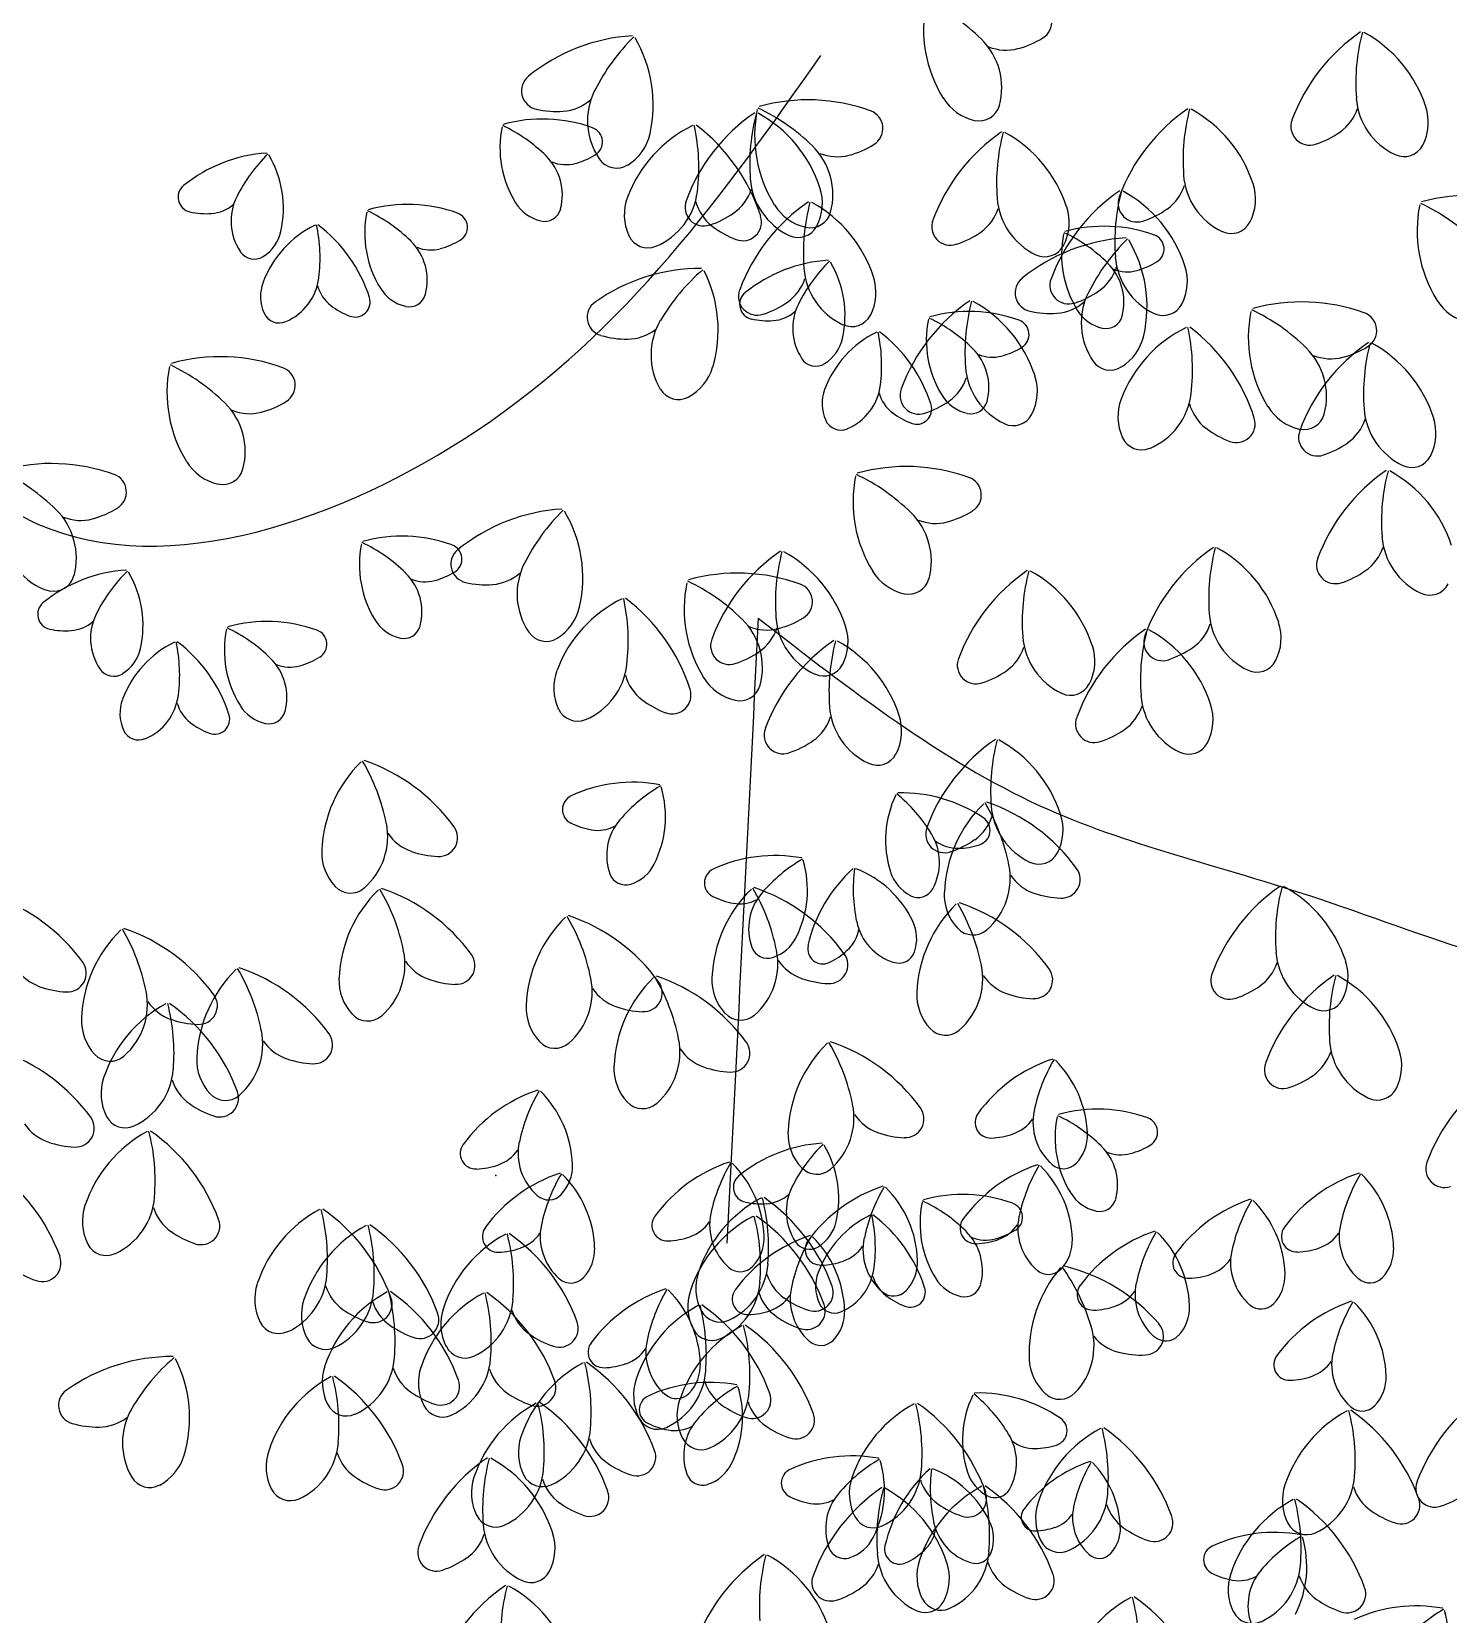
# Model space of a CAD drawing. Header units: millimetres. Extents: x 87938 to 265635, y 330093 to 434310.
# Drawn here: x 132027 to 132928, y 389054 to 390060 of the extents above; entities that cross this region are included whole.
import ezdxf

# ---------------------------------------------------------------- set-up
doc = ezdxf.new("R2010")
doc.units = ezdxf.units.MM

# ---------------------------------------------------------------- blocks, each defined once
blk = doc.blocks.new('A$C375B4AEE')
for centre, radius, start, end in [((4071, 8441.5), 126.8, 45.5061, 64.639), ((4206.7, 8538.5), 83.7, 168.5702, 211.718), ((4192.8, 8543), 11.9, 301.2209, 70.1507), ((4467.3, 8439.9), 117.2, 124.4099, 159.6857), ((4524.8, 8504.1), 126.8, 165.1974, 184.3302), ((4363, 8462.9), 83.7, 18.1183, 61.2661), ((3945.3, 8417.2), 117.2, 93.6396, 128.9153), ((4027.5, 8442.9), 126.8, 134.4271, 153.5598), ((3867.4, 8490.3), 83.7, 347.348, 30.4958), ((4129.4, 8501), 43.4, 345.1278, 45.5062), ((4175.5, 8554.6), 29.6, 247.9291, 284.7688), ((4168, 8582.9), 58.9, 284.7688, 301.656), ((3879.2, 8499.1), 11.9, 128.9154, 257.845), ((3952.7, 8480.1), 43.4, 153.5598, 213.9382), ((3889.5, 8544.9), 58.9, 257.41, 274.2972), ((3891.7, 8515.7), 29.6, 274.2972, 311.137), ((4099.3, 8470.7), 83.7, 168.5702, 211.718), ((3963.5, 8373.6), 126.8, 45.5061, 64.639), ((4049.6, 8376.2), 117.2, 70.1507, 105.4264), ((4085.3, 8475.2), 11.9, 301.2209, 70.1507), ((4162.6, 8511.3), 31.8, 211.718, 257.1334), ((4158.5, 8493.3), 13.3, 257.1334, 345.1277), ((4357.4, 8391), 117.2, 124.4099, 159.6857), ((4414.9, 8455.2), 126.8, 165.1974, 184.3302), ((4253.1, 8414), 83.7, 18.1183, 61.2661), ((4370.9, 8497.1), 29.6, 305.0674, 341.9073), ((4441.5, 8497.8), 43.4, 184.3302, 244.7086), ((4412.3, 8479.1), 31.8, 332.7028, 18.1184), ((3920.5, 8463), 66.9, 168.5702, 211.718), ((3811.9, 8385.3), 101.5, 45.5061, 64.6389), ((3880.7, 8387.4), 93.8, 70.1506, 105.4264), ((3909.3, 8466.6), 9.54, 301.221, 70.1508), ((4013, 8401.9), 83.7, 116.1313, 159.2791), ((4081.9, 8388.5), 117.2, 124.4099, 159.6857), ((3853.3, 8450.4), 126.8, 353.0673, 12.2001), ((3907.8, 8383.7), 117.2, 17.7118, 52.9875), ((4139.3, 8452.7), 126.8, 165.1974, 184.3302), ((3977.6, 8411.5), 83.7, 18.1183, 61.2661), ((4368.6, 8476.5), 11.9, 159.6855, 288.6153), ((3918.1, 8478.9), 31.8, 301.9325, 347.348), ((4238.9, 8376.3), 117.2, 124.4099, 159.6857), ((4296.3, 8440.4), 126.8, 165.1974, 184.3302), ((4134.5, 8399.3), 83.7, 18.1183, 61.2661), ((4354, 8521.1), 58.9, 288.1803, 305.0675), ((3711.3, 8365.9), 93.8, 93.6396, 128.9153), ((3777.1, 8386.5), 101.5, 134.4271, 153.5599), ((3649, 8424.4), 66.9, 347.348, 30.4958), ((3858.6, 8433), 34.7, 345.1276, 45.5061), ((3889.5, 8498.5), 47.1, 284.7688, 301.656), ((3927.8, 8463.3), 13.3, 213.9383, 301.9325), ((4022, 8433.1), 43.4, 345.1278, 45.5062), ((4068.1, 8486.8), 29.6, 247.9291, 284.7688), ((4060.6, 8515.1), 58.9, 284.7688, 301.656), ((4428.7, 8470.6), 13.3, 244.7086, 332.7027), ((3895.5, 8475.9), 23.7, 247.9291, 284.7688), ((4331.6, 8448.9), 43.4, 184.3302, 244.7086), ((3658.4, 8431.5), 9.54, 128.9152, 257.845), ((3936.1, 8440.3), 43.4, 292.6888, 353.0673), ((3985.4, 8445.7), 29.6, 305.0675, 341.9073), ((4056.1, 8446.4), 43.4, 184.3302, 244.7087), ((4026.9, 8427.7), 31.8, 332.7028, 18.1184), ((4314.1, 8338.9), 117.2, 124.4099, 159.6857), ((4371.5, 8403), 126.8, 165.1974, 184.3302), ((4209.7, 8361.9), 83.7, 18.1183, 61.2661), ((4260.9, 8448.2), 29.6, 305.0674, 341.9073), ((4302.4, 8430.2), 31.8, 332.7028, 18.1184), ((3668.4, 8444.7), 23.7, 274.2972, 311.137), ((3717.3, 8416.2), 34.7, 153.5599, 213.9383), ((3794.8, 8333.1), 93.8, 70.1506, 105.4264), ((3885.2, 8441.2), 25.4, 211.7181, 257.1334), ((3964.5, 8420.3), 31.8, 159.2791, 204.6947), ((3983.2, 8425.1), 11.9, 159.6855, 288.6152), ((4006.7, 8436.5), 29.6, 195.4901, 232.33), ((4116, 8331.8), 117.2, 124.4099, 159.6857), ((4055.2, 8443.4), 31.8, 211.718, 257.1334), ((4173.4, 8395.9), 126.8, 165.1974, 184.3302), ((4011.7, 8354.8), 83.7, 18.1183, 61.2661), ((4213.1, 8434.1), 43.4, 184.3302, 244.7087), ((4183.9, 8415.4), 31.8, 332.7028, 18.1184), ((4258.7, 8427.6), 11.9, 159.6855, 288.6152), ((4520.7, 8410.1), 83.7, 168.5702, 211.718), ((4385, 8313), 126.8, 45.5061, 64.639), ((4471, 8315.5), 117.2, 70.1507, 105.4264), ((3666.7, 8468.1), 47.1, 257.41, 274.2972), ((3834.5, 8408.7), 66.9, 168.5702, 211.718), ((3725.9, 8331.1), 101.5, 45.5061, 64.6389), ((3823.4, 8412.3), 9.54, 301.221, 70.1508), ((3881.9, 8426.8), 10.7, 257.1333, 345.1275), ((3968.6, 8469.7), 58.9, 288.1803, 305.0675), ((4008.1, 8415.7), 11.9, 248.7822, 17.712), ((4051.1, 8425.4), 13.3, 257.1334, 345.1277), ((4140.1, 8412.8), 11.9, 159.6855, 288.6152), ((4142.4, 8433.5), 29.6, 305.0675, 341.9073), ((4244.1, 8472.2), 58.9, 288.1803, 305.0675), ((4318.8, 8421.7), 13.3, 244.7086, 332.7027), ((3765.5, 8353.7), 66.9, 116.1313, 159.2791), ((3689.5, 8415.3), 25.4, 301.9326, 347.3479), ((3637.7, 8392.5), 101.5, 353.0673, 12.2001), ((3681.3, 8339.1), 93.8, 17.7118, 52.9875), ((3947.7, 8412.6), 13.3, 204.6945, 292.689), ((4024.6, 8459.7), 58.9, 232.33, 249.2171), ((4043.3, 8419.2), 13.3, 244.7086, 332.7027), ((4125.6, 8457.5), 58.9, 288.1803, 305.0675), ((4259.3, 8288.7), 117.2, 93.6396, 128.9154), ((4277.7, 8394.9), 66.9, 168.5702, 211.718), ((4169.1, 8317.2), 101.5, 45.5061, 64.6389), ((4237.9, 8319.2), 93.8, 70.1507, 105.4264), ((4341.5, 8314.4), 126.8, 134.4271, 153.5598), ((4266.5, 8398.5), 9.54, 301.2212, 70.151), ((3697.3, 8402.8), 10.7, 213.9386, 301.9326), ((3772.7, 8378.7), 34.7, 345.1276, 45.5061), ((3809.6, 8421.6), 23.7, 247.9291, 284.7688), ((3803.6, 8444.3), 47.1, 284.7688, 301.656), ((4200.2, 8406.9), 13.3, 244.7086, 332.7027), ((4181.5, 8361.8), 83.7, 347.348, 30.4957), ((3981.6, 8269), 117.2, 89.8729, 125.1487), ((4065.3, 8289.2), 126.8, 130.6604, 149.7932), ((3908.7, 8347.1), 83.7, 343.5813, 26.7291), ((4068.5, 8297.8), 93.8, 93.6396, 128.9154), ((4134.3, 8318.3), 101.5, 134.4271, 153.5599), ((4090.2, 8389.6), 43.4, 184.3302, 244.7087), ((4006.2, 8356.3), 66.9, 347.348, 30.4958), ((4217.6, 8396.1), 29.6, 305.0675, 341.9073), ((4215.8, 8364.8), 34.7, 345.1275, 45.5061), ((4252.7, 8407.7), 23.7, 247.9292, 284.7688), ((4288.3, 8396.7), 43.4, 184.3302, 244.7087), ((4246.7, 8430.4), 47.1, 284.7688, 301.656), ((4259.1, 8378), 31.8, 332.7028, 18.1184), ((3726.7, 8368.4), 25.4, 159.2791, 204.6945), ((3704, 8384.4), 34.7, 292.6889, 353.0673), ((3760.5, 8381.4), 23.7, 195.4901, 232.33), ((4019.5, 8389), 29.6, 305.0675, 341.9073), ((4061, 8370.9), 31.8, 332.7028, 18.1184), ((4193.2, 8370.6), 11.9, 128.9153, 257.8448), ((4215.3, 8375.5), 11.9, 159.6855, 288.6152), ((3761.5, 8364.8), 9.54, 248.7823, 17.7116), ((3799.2, 8386.9), 25.4, 211.7181, 257.1334), ((3795.9, 8372.5), 10.7, 257.1333, 345.1275), ((3921, 8355.1), 11.9, 125.1488, 254.0782), ((4017.2, 8368.4), 11.9, 159.6855, 288.6152), ((4015.6, 8363.3), 9.54, 128.915, 257.8448), ((4002.7, 8413), 58.9, 288.1803, 305.0675), ((4218.7, 8268.9), 117.2, 124.4099, 159.6857), ((4276.2, 8333), 126.8, 165.1974, 184.3302), ((4114.4, 8291.8), 83.7, 18.1183, 61.2661), ((4205.7, 8387.2), 29.6, 274.2973, 311.1369), ((4200.8, 8420.1), 58.9, 288.1803, 305.0675), ((4266.8, 8351.6), 43.4, 153.5597, 213.9382), ((4363.6, 8247.7), 117.2, 70.1507, 105.4264), ((4476.6, 8382.8), 31.8, 211.718, 257.1334), ((3713.3, 8362.2), 10.7, 204.6948, 292.6889), ((3774.8, 8399.9), 47.1, 232.3299, 249.2172), ((4025.6, 8376.6), 23.7, 274.2972, 311.1371), ((4074.5, 8348.1), 34.7, 153.5599, 213.9383), ((4077.4, 8362.5), 13.3, 244.7086, 332.7027), ((4083.1, 8262.9), 101.5, 45.5061, 64.6389), ((4152, 8265), 93.8, 70.1507, 105.4264), ((4203.5, 8416.4), 58.9, 257.41, 274.2972), ((4242.4, 8373), 25.4, 211.7181, 257.1334), ((4239.1, 8358.7), 10.7, 257.1335, 345.1276), ((4275.5, 8369.6), 13.3, 244.7086, 332.7027), ((4413.3, 8342.2), 83.7, 168.5702, 211.718), ((4277.6, 8245.2), 126.8, 45.5061, 64.639), ((4399.4, 8346.7), 11.9, 301.2209, 70.1507), ((3934.5, 8370.8), 29.6, 270.5305, 307.3701), ((3993.1, 8331.2), 43.4, 149.7932, 210.1716), ((4023.9, 8400), 47.1, 257.41, 274.2972), ((4122.7, 8285.6), 66.9, 116.1314, 159.2791), ((3994.9, 8324.3), 101.5, 353.0673, 12.2001), ((4038.5, 8271), 93.8, 17.7117, 52.9875), ((4191.7, 8340.6), 66.9, 168.5702, 211.718), ((4180.6, 8344.2), 9.54, 301.2212, 70.151), ((4327, 8273.5), 83.7, 116.1314, 159.2792), ((4167.3, 8321.9), 126.8, 353.0673, 12.2001), ((4221.8, 8255.3), 117.2, 17.7117, 52.9875), ((3934.3, 8400.1), 58.9, 253.6434, 270.5305), ((4046.7, 8347.2), 25.4, 301.9326, 347.3479), ((4129.9, 8310.5), 34.7, 345.1275, 45.5061), ((4160.8, 8376.1), 47.1, 284.7688, 301.656), ((4232.1, 8350.5), 31.8, 301.9325, 347.348), ((4472.2, 8242.3), 117.2, 124.4099, 159.6857), ((4336, 8304.7), 43.4, 345.1278, 45.5062), ((4374.6, 8386.6), 58.9, 284.7688, 301.656), ((4529.7, 8306.4), 126.8, 165.1974, 184.3302), ((4367.9, 8265.3), 83.7, 18.1183, 61.2661), ((3589.7, 8210.2), 126.8, 45.5061, 64.6389), ((3675.8, 8212.8), 117.2, 70.1506, 105.4264), ((4054.5, 8334.7), 10.7, 213.9385, 301.9324), ((4166.8, 8353.4), 23.7, 247.9292, 284.7688), ((4241.8, 8334.8), 13.3, 213.9383, 301.9327), ((4382.1, 8358.3), 29.6, 247.9291, 284.7688), ((3725.5, 8307.3), 83.7, 168.5702, 211.718), ((3711.5, 8311.8), 11.9, 301.2209, 70.1507), ((3958.4, 8332.4), 31.8, 298.166, 343.5814), ((4122.3, 8326.1), 29.6, 305.0675, 341.9073), ((4193, 8326.7), 43.4, 184.3302, 244.7087), ((4163.7, 8308), 31.8, 332.7028, 18.1184), ((3967.2, 8316.1), 13.3, 210.1714, 298.166), ((4083.9, 8300.3), 25.4, 159.2791, 204.6945), ((4061.2, 8316.3), 34.7, 292.6888, 353.0673), ((4117.7, 8313.2), 23.7, 195.4901, 232.3299), ((4120, 8305.4), 11.9, 159.6855, 288.6152), ((4156.4, 8318.8), 25.4, 211.7181, 257.1334), ((4250.2, 8311.8), 43.4, 292.6888, 353.0673), ((3648.2, 8269.8), 43.4, 345.1277, 45.5061), ((3694.3, 8323.4), 29.6, 247.9291, 284.7688), ((3686.8, 8351.7), 58.9, 284.7688, 301.656), ((4132, 8331.8), 47.1, 232.33, 249.2172), ((4118.7, 8296.6), 9.54, 248.7821, 17.7116), ((4105.4, 8350), 58.9, 288.1803, 305.0675), ((4153.1, 8304.4), 10.7, 257.1335, 345.1276), ((4278.5, 8291.8), 31.8, 159.2792, 204.6945), ((4320.7, 8308), 29.6, 195.4901, 232.3299), ((4369.2, 8315), 31.8, 211.718, 257.1334), ((4446.5, 8300.1), 43.4, 184.3302, 244.7086), ((4070.5, 8294.1), 10.7, 204.6944, 292.6889), ((4180.1, 8299.5), 13.3, 244.7086, 332.7027), ((4338.7, 8331.2), 58.9, 232.3299, 249.2171), ((4322.1, 8287.3), 11.9, 248.7822, 17.7116), ((4365.1, 8297), 13.3, 257.1334, 345.1277), ((4375.8, 8299.5), 29.6, 305.0674, 341.9073), ((4417.2, 8281.4), 31.8, 332.7028, 18.1184), ((4261.7, 8284.1), 13.3, 204.6945, 292.689), ((4373.5, 8278.8), 11.9, 159.6855, 288.6153), ((4359, 8323.5), 58.9, 288.1803, 305.0675), ((4433.6, 8272.9), 13.3, 244.7086, 332.7027), ((3482.3, 8142.4), 126.8, 45.5062, 64.6389), ((3568.4, 8144.9), 117.2, 70.1506, 105.4264), ((3604.1, 8244), 11.9, 301.2211, 70.1507), ((3681.4, 8280), 31.8, 211.718, 257.1334), ((3677.3, 8262.1), 13.3, 257.1334, 345.1277), ((4161.9, 8237.6), 83.7, 168.5702, 211.718), ((4026.1, 8140.5), 126.8, 45.5061, 64.6389), ((4112.1, 8143), 117.2, 70.1507, 105.4264), ((4483.6, 8161), 117.2, 124.4099, 159.6857), ((4541.1, 8225.1), 126.8, 165.1974, 184.3302), ((4379.3, 8184), 83.7, 18.1183, 61.2661), ((4147.9, 8242.1), 11.9, 301.2211, 70.1507), ((3579.4, 8283.9), 58.9, 284.7688, 301.656), ((3540.8, 8201.9), 43.4, 345.1277, 45.5062), ((3586.9, 8255.5), 29.6, 247.9291, 284.7688), ((3900.5, 8116.2), 117.2, 93.6396, 128.9153), ((3982.6, 8141.9), 126.8, 134.427, 153.5598), ((3822.6, 8189.3), 83.7, 347.348, 30.4957), ((4084.6, 8200), 43.4, 345.1277, 45.5062), ((4130.7, 8253.6), 29.6, 247.9291, 284.7688), ((4123.2, 8282), 58.9, 284.7688, 301.656), ((3791.3, 8122.1), 93.8, 70.1506, 105.4264), ((4457.9, 8218.8), 43.4, 184.3302, 244.7086), ((3831.1, 8197.7), 66.9, 168.5702, 211.718), ((3722.5, 8120.1), 101.5, 45.5062, 64.6389), ((3834.3, 8198.1), 11.9, 128.9154, 257.845), ((3819.9, 8201.3), 9.54, 301.221, 70.1506), ((4098.2, 8109.6), 117.2, 124.4099, 159.6857), ((4155.6, 8173.7), 126.8, 165.1974, 184.3302), ((3993.9, 8132.6), 83.7, 18.1183, 61.2661), ((4373.7, 8112.1), 117.2, 124.4099, 159.6857), ((4431.2, 8176.2), 126.8, 165.1974, 184.3302), ((4269.4, 8135.1), 83.7, 18.1183, 61.2661), ((4387.2, 8218.2), 29.6, 305.0674, 341.9073), ((3574, 8212.2), 31.8, 211.718, 257.1334), ((3622, 8100.7), 93.8, 93.6396, 128.9153), ((3687.7, 8121.2), 101.5, 134.427, 153.5598), ((3907.9, 8179.1), 43.4, 153.5598, 213.9383), ((4117.7, 8210.3), 31.8, 211.718, 257.1334), ((4255.2, 8097.3), 117.2, 124.4099, 159.6857), ((4312.6, 8161.5), 126.8, 165.1974, 184.3302), ((4150.8, 8120.3), 83.7, 18.1183, 61.2661), ((4384.9, 8197.6), 11.9, 159.6855, 288.6153), ((4370.3, 8242.2), 58.9, 288.1803, 305.0675), ((3569.8, 8194.2), 13.3, 257.1334, 345.1277), ((3559.7, 8159.1), 66.9, 347.348, 30.4958), ((3769.3, 8167.7), 34.7, 345.1277, 45.5062), ((3806.1, 8210.6), 23.7, 247.9291, 284.7688), ((3800.2, 8233.3), 47.1, 284.7688, 301.656), ((3844.6, 8243.9), 58.9, 257.41, 274.2972), ((3846.8, 8214.7), 29.6, 274.2972, 311.1369), ((4054.5, 8169.7), 83.7, 168.5702, 211.718), ((3918.7, 8072.7), 126.8, 45.5062, 64.6389), ((4004.7, 8075.2), 117.2, 70.1507, 105.4264), ((4040.5, 8174.2), 11.9, 301.2211, 70.1507), ((4113.6, 8192.3), 13.3, 257.1334, 345.1277), ((4445, 8191.7), 13.3, 244.7086, 332.7027), ((3569.1, 8166.2), 9.54, 128.9155, 257.8449), ((3968.2, 8101), 83.7, 116.1314, 159.2791), ((3808.4, 8149.4), 126.8, 353.0673, 12.2001), ((3862.9, 8082.8), 117.2, 17.7118, 52.9875), ((3627.9, 8150.9), 34.7, 153.5598, 213.9384), ((3873.2, 8178), 31.8, 301.9326, 347.348), ((4072.4, 8167.4), 43.4, 184.3302, 244.7087), ((4015.8, 8214.1), 58.9, 284.7688, 301.656), ((4348, 8169.9), 43.4, 184.3302, 244.7086), ((3577.3, 8202.8), 47.1, 257.41, 274.2972), ((3579.1, 8179.5), 23.7, 274.2972, 311.1369), ((3745.2, 8143.5), 66.9, 168.5702, 211.718), ((3636.6, 8065.8), 101.5, 45.5062, 64.6389), ((3705.4, 8067.8), 93.8, 70.1506, 105.4264), ((3734, 8147.1), 9.54, 301.221, 70.1506), ((3795.8, 8175.9), 25.4, 211.7179, 257.1334), ((3792.5, 8161.5), 10.7, 257.1334, 345.1275), ((3883, 8162.3), 13.3, 213.9383, 301.9325), ((3977.2, 8132.2), 43.4, 345.1277, 45.5062), ((4023.2, 8185.8), 29.6, 247.9291, 284.7688), ((4001.7, 8166.8), 29.6, 305.0675, 341.9073), ((4043.2, 8148.7), 31.8, 332.7028, 18.1184), ((4330.4, 8060), 117.2, 124.4099, 159.6857), ((4387.8, 8124.1), 126.8, 165.1974, 184.3302), ((4226.1, 8083), 83.7, 18.1183, 61.2661), ((4277.3, 8169.3), 29.6, 305.0674, 341.9073), ((4318.7, 8151.2), 31.8, 332.7028, 18.1184), ((3676.1, 8088.5), 66.9, 116.1314, 159.2792), ((3600.2, 8150.1), 25.4, 301.9326, 347.3479), ((3548.4, 8127.2), 101.5, 353.0673, 12.2001), ((3591.9, 8073.9), 93.8, 17.7118, 52.9875), ((3999.5, 8146.2), 11.9, 159.6855, 288.6152), ((4132.3, 8052.9), 117.2, 124.4099, 159.6857), ((4189.7, 8117), 126.8, 165.1974, 184.3302), ((4028, 8075.8), 83.7, 18.1183, 61.2661), ((4158.7, 8154.5), 29.6, 305.0675, 341.9073), ((4229.4, 8155.2), 43.4, 184.3302, 244.7087), ((4200.2, 8136.4), 31.8, 332.7028, 18.1184), ((4275, 8148.6), 11.9, 159.6854, 288.6153), ((4260.4, 8193.3), 58.9, 288.1803, 305.0675), ((3683.4, 8113.4), 34.7, 345.1277, 45.5062), ((3720.2, 8156.3), 23.7, 247.9291, 284.7688), ((3714.2, 8179), 47.1, 284.7688, 301.656), ((3891.3, 8139.3), 43.4, 292.6888, 353.0673), ((3984.9, 8190.8), 58.9, 288.1803, 305.0675), ((4059.6, 8140.3), 13.3, 244.7086, 332.7027), ((4156.4, 8133.9), 11.9, 159.6855, 288.6152), ((4335.1, 8142.7), 13.3, 244.7086, 332.7027), ((3608, 8137.5), 10.7, 213.9382, 301.9326), ((3919.6, 8119.3), 31.8, 159.2791, 204.6946), ((3961.9, 8135.5), 29.6, 195.4903, 232.3299), ((4010.3, 8142.5), 31.8, 211.718, 257.1334), ((4141.9, 8178.5), 58.9, 288.1803, 305.0675), ((3614.6, 8119.1), 34.7, 292.6889, 353.0673), ((3963.2, 8114.8), 11.9, 248.7822, 17.7116), ((4006.2, 8124.5), 13.3, 257.1334, 345.1277), ((4216.6, 8128), 13.3, 244.7086, 332.7027), ((4304.6, 8117.8), 43.4, 184.3302, 244.7086), ((3637.3, 8103.1), 25.4, 159.2791, 204.6945), ((3671.1, 8116.1), 23.7, 195.4903, 232.33), ((3709.9, 8121.6), 25.4, 211.7179, 257.1334), ((3706.6, 8107.3), 10.7, 257.1334, 345.1275), ((3902.9, 8111.6), 13.3, 204.6945, 292.6888), ((3979.8, 8158.7), 58.9, 232.3299, 249.2171), ((4106.5, 8110.7), 43.4, 184.3302, 244.7087), ((4233.9, 8117.2), 29.6, 305.0675, 341.9073), ((4275.4, 8099.1), 31.8, 332.7028, 18.1184), ((3685.4, 8134.6), 47.1, 232.3299, 249.2171), ((3672.2, 8099.5), 9.54, 248.7821, 17.7116), ((4033.6, 8089.4), 11.9, 159.6855, 288.6152), ((4035.8, 8110.1), 29.6, 305.0675, 341.9073), ((4077.3, 8092), 31.8, 332.7028, 18.1184), ((4231.6, 8096.5), 11.9, 159.6855, 288.6152), ((4217.1, 8141.2), 58.9, 288.1803, 305.0675), ((3623.9, 8097), 10.7, 204.6944, 292.6889), ((4019, 8134.1), 58.9, 288.1803, 305.0675), ((4235, 7989.9), 117.2, 124.4099, 159.6857), ((4292.5, 8054), 126.8, 165.1974, 184.3302), ((4130.7, 8012.9), 83.7, 18.1183, 61.2661), ((4291.8, 8090.6), 13.3, 244.7086, 332.7027), ((3657, 8008.4), 126.8, 11.3604, 30.4932), ((3729.6, 7962.2), 117.2, 36.0049, 71.2807), ((4093.7, 8083.5), 13.3, 244.7086, 332.7027), ((3823.9, 8012.6), 83.7, 134.4245, 177.5723), ((3938.2, 7965.6), 93.8, 79.5426, 114.8184), ((4007, 7969.5), 101.5, 120.3301, 139.4629), ((3892, 8037.5), 66.9, 333.251, 16.3988), ((4108.8, 7958.9), 93.8, 56.0537, 91.3294), ((3902.9, 8042), 9.54, 114.8183, 243.7481), ((4165.8, 8022.6), 66.9, 154.4733, 197.621), ((4041.5, 7973.7), 101.5, 31.4091, 50.5419), ((4219.9, 7986), 83.7, 134.4245, 177.5723), ((4053, 7981.9), 126.8, 11.3604, 30.4932), ((4125.6, 7935.7), 117.2, 36.0049, 71.2807), ((4209.3, 8047.7), 43.4, 184.3302, 244.7087), ((3738.8, 8024.9), 43.4, 310.982, 11.3604), ((3919.8, 8075.6), 47.1, 243.313, 260.2002), ((3956.2, 8012.9), 34.7, 139.4629, 199.8413), ((4138.6, 8047.1), 29.6, 305.0675, 341.9073), ((4155.8, 8028.8), 9.54, 287.124, 56.0538), ((4180, 8029), 31.8, 332.7028, 18.1184), ((3807, 8043.4), 29.6, 213.7834, 250.6231), ((3814.8, 8024.1), 11.9, 267.0753, 36.0051), ((3915.8, 8052.5), 23.7, 260.2002, 297.04), ((4136.3, 8026.5), 11.9, 159.6855, 288.6152), ((4098.5, 8008.5), 34.7, 331.0306, 31.4093), ((4121.7, 8071.1), 58.9, 288.1803, 305.0675), ((3772, 8014.8), 31.8, 177.5723, 222.9878), ((3816.8, 8071), 58.9, 250.6231, 267.5103), ((4028.5, 7919), 93.8, 79.5426, 114.8184), ((4144.7, 8041.1), 23.7, 233.8321, 270.6719), ((4144.4, 8064.5), 47.1, 270.6719, 287.559), ((4196.4, 8020.6), 13.3, 244.7086, 332.7027), ((3929.1, 8018.8), 25.4, 287.8356, 333.2509), ((3993.2, 7995.4), 9.54, 114.8183, 243.7481), ((4097.3, 7922.9), 101.5, 120.3301, 139.4629), ((3982.3, 7990.9), 66.9, 333.251, 16.3988), ((4141, 7934.8), 93.8, 131.9815, 167.2572), ((4179.8, 7991.7), 101.5, 172.7689, 191.9017), ((4055.9, 7942), 66.9, 25.6899, 68.8377), ((4126.2, 8010), 25.4, 197.6209, 243.0366), ((4134.8, 7998.3), 43.4, 310.9819, 11.3604), ((4210.8, 7997.6), 11.9, 267.0755, 36.0051), ((3758.5, 8002.2), 13.3, 222.9877, 310.9819), ((3933.6, 8004.8), 10.7, 199.8416, 287.8356), ((3977.8, 7881.4), 117.2, 36.0049, 71.2807), ((4203, 8016.8), 29.6, 213.7834, 250.6231), ((4416.3, 7896.7), 117.2, 124.4099, 159.6857), ((4473.7, 7960.8), 126.8, 165.1974, 184.3302), ((4312, 7919.7), 83.7, 18.1183, 61.2661), ((3493.4, 7876.1), 117.2, 36.0049, 71.2807), ((3834.9, 7931.2), 83.7, 134.4245, 177.5723), ((3668, 7927.1), 126.8, 11.3604, 30.4932), ((3740.7, 7880.9), 117.2, 36.0049, 71.2807), ((4072.1, 7931.7), 83.7, 134.4245, 177.5723), ((4010.1, 8028.9), 47.1, 243.313, 260.2002), ((4006.1, 8005.8), 23.7, 260.2002, 297.04), ((4046.5, 7966.3), 34.7, 139.4629, 199.8413), ((3905.2, 7927.6), 126.8, 11.3604, 30.4932), ((4119.5, 7996.8), 10.7, 243.0367, 331.0311), ((4168, 7988.2), 31.8, 177.5723, 222.9878), ((4035.5, 7918), 126.8, 11.3604, 30.4932), ((4108.2, 7871.8), 117.2, 36.0049, 71.2807), ((4212.8, 8044.5), 58.9, 250.6231, 267.5103), ((3953.9, 7913.9), 83.7, 134.4245, 177.5723), ((3787.1, 7909.7), 126.8, 11.3604, 30.4932), ((3859.7, 7863.6), 117.2, 36.0049, 71.2807), ((4202.4, 7922.2), 83.7, 134.4245, 177.5723), ((3671, 7905.7), 83.7, 134.4245, 177.5723), ((3504.2, 7901.6), 126.8, 11.3604, 30.4932), ((3576.8, 7855.4), 117.2, 36.0049, 71.2807), ((4058.5, 7970), 23.7, 312.6391, 349.4787), ((4114.5, 7977.9), 34.7, 191.9017, 252.2801), ((4093.3, 7960), 25.4, 340.2744, 25.6898), ((4154.5, 7975.6), 13.3, 222.9877, 310.982), ((3749.8, 7943.5), 43.4, 310.982, 11.3604), ((4023.9, 7958.1), 10.7, 199.8416, 287.8356), ((3987, 7944), 43.4, 310.9819, 11.3604), ((4019.4, 7972.2), 25.4, 287.8356, 333.2509), ((4058.9, 7953.4), 9.54, 167.2573, 296.1871), ((4042.6, 7987.2), 47.1, 295.7519, 312.6391), ((3578.6, 7938), 11.9, 267.0754, 36.005), ((3818.1, 7962.1), 29.6, 213.7834, 250.6231), ((3825.8, 7942.8), 11.9, 267.0753, 36.0051), ((4055.2, 7962.6), 29.6, 213.7834, 250.6231), ((4063, 7943.3), 11.9, 267.0755, 36.0051), ((4107.2, 7955.1), 10.7, 252.2802, 340.274), ((4117.3, 7934.5), 43.4, 310.9819, 11.3604), ((4319.8, 7953.9), 29.6, 305.0674, 341.9073), ((4390.5, 7954.5), 43.4, 184.3302, 244.7086), ((4361.3, 7935.8), 31.8, 332.7028, 18.1184), ((3570.8, 7957.3), 29.6, 213.7834, 250.6231), ((3744.4, 7880.7), 83.7, 134.4245, 177.5723), ((3577.5, 7876.6), 126.8, 11.3604, 30.4932), ((3650.2, 7830.4), 117.2, 36.0049, 71.2807), ((3783, 7933.4), 31.8, 177.5723, 222.9878), ((3827.8, 7989.7), 58.9, 250.6231, 267.5103), ((3868.9, 7926.2), 43.4, 310.982, 11.3604), ((4009.8, 7875.4), 83.7, 134.4245, 177.5723), ((3944.9, 7925.4), 11.9, 267.0755, 36.0051), ((3842.9, 7871.3), 126.8, 11.3604, 30.4932), ((3915.5, 7825.1), 117.2, 36.0049, 71.2807), ((4020.2, 7933.9), 31.8, 177.5723, 222.9878), ((4065, 7990.2), 58.9, 250.6231, 267.5103), ((4185.6, 7953), 29.6, 213.7834, 250.6231), ((4193.3, 7933.7), 11.9, 267.0755, 36.0051), ((4317.6, 7933.3), 11.9, 159.6855, 288.6153), ((4450.4, 7840), 117.2, 124.4099, 159.6857), ((4507.8, 7904.1), 126.8, 165.1974, 184.3302), ((4346.1, 7863), 83.7, 18.1183, 61.2661), ((3580.5, 7984.9), 58.9, 250.6231, 267.5103), ((3586, 7918), 43.4, 310.9819, 11.3604), ((3662, 7917.3), 11.9, 267.0753, 36.0051), ((3937.1, 7944.7), 29.6, 213.7834, 250.6231), ((4150.5, 7924.4), 31.8, 177.5723, 222.9878), ((4195.3, 7980.6), 58.9, 250.6231, 267.5103), ((4303, 7977.9), 58.9, 288.1803, 305.0675), ((3680.9, 7844.8), 83.7, 118.3446, 161.4923), ((3654.2, 7936.5), 29.6, 213.7834, 250.6231), ((3519.5, 7887.1), 126.8, 355.2805, 14.4133), ((3576.5, 7822.5), 117.2, 19.925, 55.2007), ((3769.5, 7920.9), 13.3, 222.9877, 310.9819), ((3902.1, 7916.1), 31.8, 177.5723, 222.9878), ((3946.8, 7972.3), 58.9, 250.6231, 267.5103), ((4006.7, 7921.4), 13.3, 222.9877, 310.982), ((4377.7, 7927.4), 13.3, 244.7086, 332.7027), ((3619.2, 7907.9), 31.8, 177.5723, 222.9877), ((3664, 7964.2), 58.9, 250.6231, 267.5103), ((3659.3, 7893), 43.4, 310.982, 11.3604), ((4137, 7911.8), 13.3, 222.9877, 310.982), ((3727.6, 7911.5), 29.6, 213.7834, 250.6231), ((3735.3, 7892.3), 11.9, 267.0753, 36.0051), ((3888.6, 7903.5), 13.3, 222.9877, 310.9819), ((3924.7, 7887.7), 43.4, 310.9819, 11.3604), ((4000.7, 7887), 11.9, 267.0755, 36.0051), ((4120.5, 7833.8), 83.7, 134.4245, 177.5723), ((3953.6, 7829.6), 126.8, 11.3604, 30.4932), ((4026.3, 7783.4), 117.2, 36.0049, 71.2807), ((4424.6, 7897.8), 43.4, 184.3302, 244.7086), ((3498.5, 7777.4), 117.2, 36.0049, 71.2807), ((3605.7, 7895.3), 13.3, 222.9876, 310.9819), ((3692.5, 7882.9), 31.8, 177.5723, 222.9878), ((3737.3, 7939.2), 58.9, 250.6231, 267.5103), ((3992.9, 7906.3), 29.6, 213.7834, 250.6231), ((4235.7, 7791.4), 96.9, 108.33, 143.6057), ((4296, 7829.2), 104.8, 149.1174, 168.2502), ((4158.1, 7833.5), 69.2, 2.0383, 45.1861), ((4353.9, 7897.2), 29.6, 305.0674, 341.9073), ((4395.4, 7879.1), 31.8, 332.7028, 18.1184), ((3631.7, 7861.3), 31.8, 161.4923, 206.9078), ((3602.6, 7880.2), 43.4, 294.902, 355.2805), ((3957.9, 7877.6), 31.8, 177.5723, 222.9878), ((4002.7, 7933.9), 58.9, 250.6231, 267.5103), ((4351.7, 7876.5), 11.9, 159.6855, 288.6153), ((4337.1, 7921.2), 58.9, 288.1803, 305.0675), ((4553.1, 7777), 117.2, 124.4099, 159.6857), ((3673.3, 7879.1), 29.6, 197.7034, 234.5432), ((3675.4, 7858.4), 11.9, 250.9954, 19.9249), ((3908.2, 7771.6), 96.9, 108.33, 143.6057), ((3968.6, 7809.4), 104.8, 149.1174, 168.2502), ((3830.6, 7813.8), 69.2, 2.0383, 45.1861), ((4411.8, 7870.6), 13.3, 244.7086, 332.7027), ((3690.3, 7903), 58.9, 234.5431, 251.4304), ((3679, 7870.3), 13.3, 222.9877, 310.9819), ((3944.4, 7865.1), 13.3, 222.9877, 310.982), ((4035.4, 7846.1), 43.4, 310.9819, 11.3604), ((4111.4, 7845.3), 11.9, 267.0755, 36.0051), ((4233.8, 7757.7), 93.8, 70.1507, 105.4264), ((3575.9, 7858.6), 29.6, 213.7834, 250.6231), ((3583.7, 7839.3), 11.9, 267.0754, 36.005), ((3615.3, 7852.9), 13.3, 206.9077, 294.902), ((4103.7, 7864.6), 29.6, 213.7834, 250.6231), ((4165.7, 7843), 9.86, 143.6057, 272.5354), ((4172.2, 7858.9), 24.4, 288.9875, 325.8273), ((4228.5, 7843.2), 35.9, 168.2502, 228.6287), ((4273.6, 7833.3), 66.9, 168.5702, 211.718), ((4165, 7755.6), 101.5, 45.5062, 64.6389), ((4262.4, 7836.9), 9.54, 301.2212, 70.1508), ((3669, 7763.6), 83.7, 118.3446, 161.4923), ((3507.5, 7805.9), 126.8, 355.2805, 14.4133), ((3564.5, 7741.3), 117.2, 19.925, 55.2007), ((4068.6, 7836), 31.8, 177.5723, 222.9878), ((4113.4, 7892.2), 58.9, 250.6231, 267.5103), ((4164.3, 7881.8), 48.7, 272.1003, 288.9875), ((4201, 7835), 26.3, 316.6229, 2.0383), ((3585.6, 7886.2), 58.9, 250.6231, 267.5103), ((3838.2, 7823.3), 9.86, 143.6057, 272.5354), ((3844.7, 7839.2), 24.4, 288.9875, 325.8273), ((3901, 7823.5), 35.9, 168.2502, 228.6287), ((4064.5, 7736.2), 93.8, 93.6396, 128.9154), ((4130.2, 7756.8), 101.5, 134.427, 153.5598), ((4002.2, 7794.7), 66.9, 347.348, 30.4958), ((4211.8, 7803.3), 34.7, 345.1277, 45.5062), ((4248.6, 7846.2), 23.7, 247.9292, 284.7688), ((4242.6, 7868.8), 47.1, 284.7688, 301.656), ((3463.6, 7717.8), 117.2, 19.925, 55.2007), ((3836.8, 7862.1), 48.7, 272.1003, 288.9875), ((3873.5, 7815.3), 26.3, 316.6229, 2.0383), ((4030.1, 7725.9), 96.9, 108.33, 143.6057), ((4090.4, 7763.7), 104.8, 149.1174, 168.2502), ((3952.5, 7768.1), 69.2, 2.0383, 45.1861), ((4055.2, 7823.4), 13.3, 222.9877, 310.982), ((4226.2, 7724.2), 96.9, 108.33, 143.6057), ((4286.5, 7762), 104.8, 149.1174, 168.2502), ((4148.6, 7766.3), 69.2, 2.0383, 45.1861), ((4212.1, 7824.6), 11, 228.6289, 316.6231), ((4454.4, 7813.6), 11.9, 159.6855, 288.6153), ((3922.3, 7718.8), 96.9, 108.33, 143.6057), ((3982.6, 7756.5), 104.8, 149.1174, 168.2502), ((3844.7, 7760.9), 69.2, 2.0383, 45.1861), ((4011.6, 7801.8), 9.54, 128.9153, 257.8448), ((4070.4, 7786.5), 34.7, 153.5598, 213.9383), ((4127.7, 7710.5), 96.9, 108.33, 143.6057), ((4188, 7748.3), 104.8, 149.1174, 168.2502), ((4050.1, 7752.7), 69.2, 2.0383, 45.1861), ((4430.5, 7718.8), 96.9, 108.3299, 143.6057), ((4490.9, 7756.6), 104.8, 149.1174, 168.2502), ((4352.9, 7761), 69.2, 2.0383, 45.1861), ((3590.7, 7799), 43.4, 294.902, 355.2805), ((3884.6, 7804.8), 11, 228.6289, 316.6231), ((4059.2, 7721.2), 83.7, 118.3445, 161.4924), ((4019.8, 7838.4), 47.1, 257.41, 274.2972), ((3897.7, 7763.5), 126.8, 355.2804, 14.4133), ((3954.7, 7699), 117.2, 19.925, 55.2007), ((4021.6, 7815), 23.7, 274.2972, 311.1369), ((4187.7, 7779), 66.9, 168.5702, 211.718), ((4079, 7701.4), 101.5, 45.5062, 64.6389), ((4147.9, 7703.4), 93.8, 70.1507, 105.4264), ((4176.5, 7782.6), 9.54, 301.2212, 70.1508), ((4238.3, 7811.5), 25.4, 211.718, 257.1334), ((4235, 7797.1), 10.7, 257.1336, 345.1276), ((4361.5, 7702.2), 96.9, 108.3299, 143.6057), ((4421.8, 7740), 104.8, 149.1174, 168.2502), ((4283.9, 7744.3), 69.2, 2.0383, 45.1861), ((3619.8, 7780.1), 31.8, 161.4923, 206.9078), ((3661.4, 7797.9), 29.6, 197.7034, 234.5432), ((3663.5, 7777.2), 11.9, 250.9954, 19.9249), ((3778.6, 7714), 83.7, 118.3446, 161.4923), ((3617.1, 7756.2), 126.8, 355.2805, 14.4133), ((3674.1, 7691.7), 117.2, 19.925, 55.2007), ((3960.1, 7777.6), 9.86, 143.6057, 272.5354), ((4054.1, 7709.6), 83.7, 118.3446, 161.4923), ((4022.9, 7777.8), 35.9, 168.2502, 228.6287), ((3892.6, 7751.8), 126.8, 355.2805, 14.4133), ((3949.6, 7687.3), 117.2, 19.925, 55.2007), ((4118.6, 7724), 66.9, 116.1314, 159.2792), ((3990.9, 7762.8), 101.5, 353.0673, 12.2001), ((4034.4, 7709.4), 93.8, 17.7117, 52.9875), ((4156.1, 7775.8), 9.86, 143.6057, 272.5354), ((4218.9, 7776), 35.9, 168.2502, 228.6287), ((3678.4, 7821.8), 58.9, 234.5431, 251.4304), ((3808.3, 7703.9), 83.7, 118.3445, 161.4924), ((3646.9, 7746.2), 126.8, 355.2804, 14.4133), ((3703.9, 7681.7), 117.2, 19.925, 55.2007), ((3897, 7698.4), 83.7, 118.3446, 161.4923), ((3852.3, 7770.4), 9.86, 143.6057, 272.5354), ((3735.5, 7740.6), 126.8, 355.2805, 14.4133), ((3792.6, 7676.1), 117.2, 19.925, 55.2007), ((3858.8, 7786.3), 24.4, 288.9875, 325.8273), ((3915.1, 7770.6), 35.9, 168.2502, 228.6287), ((3966.6, 7793.5), 24.4, 288.9875, 325.8273), ((4081.3, 7679.1), 96.9, 108.33, 143.6057), ((4042.7, 7785.6), 25.4, 301.9326, 347.3479), ((4125.8, 7749), 34.7, 345.1277, 45.5062), ((4156.7, 7814.6), 47.1, 284.7688, 301.656), ((4162.6, 7791.7), 24.4, 288.9875, 325.8273), ((4300.7, 7681.9), 96.9, 108.3299, 143.6057), ((4361, 7719.7), 104.8, 149.1174, 168.2502), ((4223.1, 7724), 69.2, 2.0383, 45.1861), ((4360.5, 7770.5), 9.86, 143.6057, 272.5354), ((4367, 7786.4), 24.4, 288.9875, 325.8273), ((4423.3, 7770.7), 35.9, 168.2502, 228.6287), ((3603.3, 7771.7), 13.3, 206.9077, 294.902), ((3850.9, 7809.2), 48.7, 272.1003, 288.9875), ((3887.6, 7762.4), 26.3, 316.6229, 2.0383), ((3958.7, 7816.4), 48.7, 272.1003, 288.9875), ((3995.4, 7769.6), 26.3, 316.6229, 2.0383), ((4141.6, 7716.8), 104.8, 149.1174, 168.2502), ((4050.5, 7773.1), 10.7, 213.9381, 301.9324), ((4057.6, 7762.2), 9.86, 143.6057, 272.5354), ((4003.7, 7721.2), 69.2, 2.0383, 45.1861), ((4064.1, 7778), 24.4, 288.9875, 325.8273), ((4120.4, 7762.3), 35.9, 168.2502, 228.6287), ((4162.7, 7791.9), 23.7, 247.9292, 284.7688), ((4154.8, 7814.6), 48.7, 272.1003, 288.9875), ((4191.4, 7767.9), 26.3, 316.6229, 2.0383), ((4354.2, 7754), 35.9, 168.2502, 228.6287), ((4359.1, 7809.3), 48.7, 272.1003, 288.9875), ((4395.8, 7762.5), 26.3, 316.6229, 2.0383), ((3562.5, 7753.7), 11.9, 250.9953, 19.9249), ((3980.9, 7756.6), 43.4, 294.9021, 355.2806), ((4006.5, 7759.1), 11, 228.6289, 316.6231), ((4056.3, 7800.9), 48.7, 272.1003, 288.9875), ((4057.1, 7754.7), 34.7, 292.6888, 353.0673), ((4092.9, 7754.2), 26.3, 316.6229, 2.0383), ((4273.9, 7696.4), 83.7, 139.5158, 182.6636), ((4108, 7677.5), 126.8, 16.4517, 35.5845), ((4184.5, 7637.9), 117.2, 41.0962, 76.3719), ((4291.4, 7753.8), 9.86, 143.6057, 272.5354), ((4297.9, 7769.7), 24.4, 288.9875, 325.8273), ((3577.4, 7798.3), 58.9, 234.5431, 251.4304), ((3729.4, 7730.4), 31.8, 161.4923, 206.9078), ((3700.3, 7749.3), 43.4, 294.902, 355.2805), ((3898.7, 7751.9), 11, 228.6289, 316.6231), ((4010, 7737.7), 31.8, 161.4923, 206.9078), ((3975.8, 7745), 43.4, 294.902, 355.2805), ((4051.6, 7755.5), 29.6, 197.7032, 234.5432), ((4079.8, 7738.7), 25.4, 159.2791, 204.6945), ((4113.6, 7751.7), 23.7, 195.4903, 232.3299), ((4152.4, 7757.2), 25.4, 211.718, 257.1334), ((4202.5, 7757.4), 11, 228.6289, 316.6231), ((4293.5, 7733.7), 35.9, 168.2502, 228.6287), ((4290.1, 7792.6), 48.7, 272.1003, 288.9875), ((4326.7, 7745.9), 26.3, 316.6229, 2.0383), ((4406.9, 7752), 11, 228.6289, 316.6231), ((3759.1, 7720.4), 31.8, 161.4923, 206.9078), ((3821.6, 7661.6), 83.7, 118.3446, 161.4923), ((3770.9, 7748.2), 29.6, 197.7034, 234.5432), ((3730, 7739.3), 43.4, 294.9021, 355.2806), ((3773.1, 7727.6), 11.9, 250.9954, 19.9249), ((3660.1, 7703.8), 126.8, 355.2805, 14.4133), ((3717.1, 7639.3), 117.2, 19.925, 55.2007), ((3882.8, 7660.9), 83.7, 118.3445, 161.4924), ((3721.3, 7703.1), 126.8, 355.2804, 14.4133), ((3778.3, 7638.6), 117.2, 19.925, 55.2007), ((3989.5, 7645.2), 96.9, 108.33, 143.6057), ((4049.8, 7683), 104.8, 149.1174, 168.2502), ((3911.9, 7687.4), 69.2, 2.0383, 45.1861), ((4004.9, 7726.1), 31.8, 161.4923, 206.9078), ((4011.2, 7730.7), 9.86, 143.6057, 272.5354), ((4046.4, 7743.9), 29.6, 197.7034, 234.5431), ((4017.8, 7746.6), 24.4, 288.9875, 325.8273), ((4068.6, 7779.4), 58.9, 234.5432, 251.4303), ((4074.1, 7730.9), 35.9, 168.2502, 228.6287), ((4053.7, 7734.9), 11.9, 250.9955, 19.9246), ((4104, 7743.7), 11, 228.6289, 316.6231), ((4127.9, 7770.2), 47.1, 232.33, 249.2172), ((4114.7, 7735.1), 9.54, 248.7821, 17.7116), ((4149.1, 7742.8), 10.7, 257.1336, 345.1276), ((4230.6, 7733.6), 9.86, 143.6057, 272.5354), ((4237.2, 7749.4), 24.4, 288.9875, 325.8273), ((3787.9, 7772.1), 58.9, 234.5431, 251.4304), ((3800.7, 7738.2), 29.6, 197.7032, 234.5433), ((3802.8, 7717.5), 11.9, 250.9955, 19.9245), ((3847.8, 7714.9), 31.8, 161.4923, 206.9078), ((3818.7, 7733.8), 43.4, 294.902, 355.2805), ((3889.4, 7732.7), 29.6, 197.7034, 234.5432), ((4019.6, 7653.1), 83.7, 118.3446, 161.4923), ((3858.1, 7695.3), 126.8, 355.2805, 14.4133), ((3993.5, 7729.4), 13.3, 206.908, 294.9021), ((3915.1, 7630.8), 117.2, 19.925, 55.2007), ((4009.9, 7769.5), 48.7, 272.1003, 288.9875), ((4048.6, 7723.2), 11.9, 250.9954, 19.925), ((4066.4, 7732.5), 10.7, 204.6944, 292.6889), ((4046.6, 7722.7), 26.3, 316.6229, 2.0383), ((4229.3, 7772.3), 48.7, 272.1003, 288.9875), ((4266, 7725.6), 26.3, 316.6229, 2.0383), ((4337.8, 7735.4), 11, 228.6289, 316.6231), ((4425.8, 7637.3), 96.9, 108.3299, 143.6057), ((4486.1, 7675.1), 104.8, 149.1174, 168.2502), ((4348.2, 7679.4), 69.2, 2.0383, 45.1861), ((3712.9, 7722.1), 13.3, 206.9077, 294.902), ((3817.7, 7762.1), 58.9, 234.5432, 251.4304), ((3891.5, 7712), 11.9, 250.9954, 19.9249), ((4047.3, 7640), 83.7, 118.3445, 161.4924), ((3988.4, 7717.7), 13.3, 206.9076, 294.9022), ((3885.8, 7682.3), 126.8, 355.2804, 14.4133), ((3942.8, 7617.8), 117.2, 19.925, 55.2007), ((4063.4, 7767.7), 58.9, 234.5431, 251.4304), ((4188.1, 7701.1), 43.4, 316.0732, 16.4517), ((4263.8, 7707.1), 11.9, 272.1665, 41.0962), ((3742.7, 7712), 13.3, 206.908, 294.9021), ((3831.4, 7706.5), 13.3, 206.9077, 294.902), ((3906.4, 7756.5), 58.9, 234.5431, 251.4304), ((3919.5, 7696.9), 9.86, 143.6057, 272.5354), ((3982.3, 7697.1), 35.9, 168.2502, 228.6287), ((4057.7, 7712.2), 11, 228.6289, 316.6231), ((4254.4, 7725.6), 29.6, 218.8746, 255.7143), ((4277.1, 7715.1), 11, 228.6289, 316.6231), ((3645.4, 7577), 117.2, 89.873, 125.1487), ((3729, 7597.3), 126.8, 130.6604, 149.7931), ((3572.5, 7655.1), 83.7, 343.5813, 26.7291), ((3743.3, 7696.9), 43.4, 294.902, 355.2805), ((3804.4, 7696.3), 43.4, 294.9021, 355.2806), ((3946.3, 7616.5), 83.7, 118.3445, 161.4924), ((3784.8, 7658.8), 126.8, 355.2804, 14.4133), ((3841.8, 7594.3), 117.2, 19.925, 55.2007), ((3926, 7712.7), 24.4, 288.9875, 325.8273), ((4222, 7694), 31.8, 182.6635, 228.079), ((4261.6, 7754), 58.9, 255.7144, 272.6015), ((4355.7, 7688.9), 9.86, 143.6057, 272.5354), ((4362.2, 7704.8), 24.4, 288.9875, 325.8273), ((4418.5, 7689.1), 35.9, 168.2502, 228.6287), ((3785.9, 7607.7), 83.7, 118.3446, 161.4923), ((3772.4, 7678), 31.8, 161.4923, 206.9078), ((3624.4, 7649.9), 126.8, 355.2804, 14.4133), ((3681.4, 7585.4), 117.2, 19.925, 55.2007), ((3813.9, 7695.8), 29.6, 197.7034, 234.5432), ((3833.5, 7677.4), 31.8, 161.4923, 206.9078), ((3875.1, 7695.2), 29.6, 197.7032, 234.5432), ((3918.1, 7735.7), 48.7, 272.1003, 288.9875), ((3941.3, 7688.5), 43.4, 294.902, 355.2805), ((3954.8, 7688.9), 26.3, 316.6229, 2.0383), ((4354.4, 7727.7), 48.7, 272.1003, 288.9875), ((4391, 7681), 26.3, 316.6229, 2.0383), ((3584.7, 7663.1), 11.9, 125.1483, 254.0782), ((3830.9, 7719.7), 58.9, 234.5431, 251.4304), ((3816.1, 7675.2), 11.9, 250.9954, 19.9249), ((3892.1, 7719.1), 58.9, 234.5432, 251.4303), ((3877.3, 7674.5), 11.9, 250.9955, 19.9246), ((3970.4, 7669.6), 31.8, 161.4923, 206.9078), ((3987.2, 7583.9), 93.8, 79.5426, 114.8184), ((3965.9, 7678.4), 11, 228.6289, 316.6231), ((4055.9, 7587.8), 101.5, 120.3301, 139.4629), ((4012, 7687.4), 29.6, 197.7034, 234.5431), ((3968.9, 7675.4), 43.4, 294.9021, 355.2806), ((3941, 7655.8), 66.9, 333.251, 16.3988), ((4014.1, 7666.7), 11.9, 250.9954, 19.925), ((4090.5, 7592), 101.5, 31.4091, 50.5419), ((4157.7, 7577.2), 93.8, 56.0537, 91.3294), ((4209.7, 7680.3), 13.3, 228.0789, 316.0734), ((4546.8, 7573.7), 117.2, 124.4099, 159.6856), ((3656.9, 7639.3), 43.4, 149.7932, 210.1718), ((3755.9, 7669.7), 13.3, 206.9077, 294.902), ((3817.1, 7669), 13.3, 206.908, 294.9021), ((3916.4, 7590.8), 83.7, 118.3446, 161.4924), ((3755, 7633.1), 126.8, 355.2805, 14.4133), ((3812, 7568.6), 117.2, 19.925, 55.2007), ((3951.8, 7660.3), 9.54, 114.8183, 243.7481), ((3998, 7656.5), 31.8, 161.4923, 206.9078), ((4029, 7711.2), 58.9, 234.5431, 251.4304), ((4039.6, 7674.3), 29.6, 197.7032, 234.5432), ((4156.8, 7590.4), 83.7, 118.3446, 161.4923), ((3995.3, 7632.6), 126.8, 355.2804, 14.4133), ((4052.4, 7568.1), 117.2, 19.925, 55.2007), ((4214.7, 7640.8), 66.9, 154.4733, 197.621), ((4327.9, 7563.8), 117.2, 19.925, 55.2008), ((4402.1, 7670.5), 11, 228.6289, 316.6231), ((3598.1, 7708.2), 58.9, 253.6434, 270.5305), ((3598.3, 7678.9), 29.6, 270.5305, 307.3702), ((3953.9, 7661.2), 13.3, 206.9076, 294.9022), ((3968.7, 7693.9), 47.1, 243.313, 260.2002), ((4005.2, 7631.2), 34.7, 139.4629, 199.8413), ((4056.6, 7698.2), 58.9, 234.5432, 251.4303), ((4041.8, 7653.7), 11.9, 250.9955, 19.9246), ((4204.8, 7647), 9.54, 287.124, 56.0538), ((4432.3, 7586), 83.7, 118.3446, 161.4923), ((4270.8, 7628.3), 126.8, 355.2804, 14.4133), ((3897.1, 7633), 31.8, 161.4923, 206.9078), ((3868, 7651.9), 43.4, 294.902, 355.2806), ((3938.7, 7650.8), 29.6, 197.7032, 234.5433), ((3964.7, 7670.8), 23.7, 260.2002, 297.04), ((3981.6, 7648.2), 13.3, 206.908, 294.9021), ((4147.5, 7626.8), 34.7, 331.0306, 31.4093), ((4193.6, 7659.4), 23.7, 233.8321, 270.6719), ((4275.3, 7574.8), 83.7, 118.3446, 161.4923), ((4113.8, 7617.1), 126.8, 355.2805, 14.4133), ((4170.8, 7552.6), 117.2, 19.925, 55.2007), ((3622.2, 7640.4), 31.8, 298.1659, 343.5814), ((3736.7, 7624.1), 31.8, 161.4923, 206.9078), ((3707.6, 7643), 43.4, 294.902, 355.2806), ((3778.3, 7641.9), 29.6, 197.7032, 234.5433), ((3911.9, 7533.1), 117.2, 124.41, 159.6857), ((3940.8, 7630.2), 11.9, 250.9955, 19.9246), ((4077.5, 7537.2), 93.8, 79.5426, 114.8183), ((4193.4, 7682.8), 47.1, 270.6719, 287.559), ((3780.4, 7621.3), 11.9, 250.9955, 19.9245), ((3969.4, 7597.2), 126.8, 165.1973, 184.3302), ((3807.6, 7556.1), 83.7, 18.1183, 61.2661), ((3838.1, 7626.2), 43.4, 294.902, 355.2805), ((3955.7, 7674.7), 58.9, 234.5432, 251.4303), ((3978, 7637.1), 25.4, 287.8356, 333.2509), ((4042.1, 7613.7), 9.54, 114.8183, 243.7481), ((4146.2, 7541.2), 101.5, 120.3301, 139.4628), ((4031.3, 7609.2), 66.9, 333.251, 16.3988), ((4078.5, 7625.8), 43.4, 294.902, 355.2806), ((4190, 7553.1), 93.8, 131.9815, 167.2572), ((4228.8, 7610), 101.5, 172.7689, 191.9017), ((4104.8, 7560.3), 66.9, 25.6899, 68.8377), ((4175.2, 7628.3), 25.4, 197.6209, 243.0366), ((4255.5, 7546.1), 85.5, 108.0256, 143.3013), ((4308.9, 7579.2), 92.5, 148.813, 167.9458), ((4187.2, 7583.7), 61, 1.734, 44.8817), ((3630.9, 7624.2), 13.3, 210.1714, 298.166), ((3720.2, 7615.8), 13.3, 206.908, 294.9021), ((3795.3, 7665.8), 58.9, 234.5432, 251.4304), ((3867.2, 7607.3), 31.8, 161.4924, 206.9078), ((3880.6, 7624.7), 13.3, 206.908, 294.9021), ((3908.8, 7625.1), 29.6, 197.7034, 234.5431), ((3982.6, 7623), 10.7, 199.8416, 287.8356), ((4162.7, 7514.1), 117.2, 124.4099, 159.6857), ((4107.6, 7606.9), 31.8, 161.4923, 206.9078), ((4220.1, 7578.2), 126.8, 165.1974, 184.3302), ((4058.3, 7537), 83.7, 18.1183, 61.2661), ((4199.8, 7538), 83.7, 118.3446, 161.4923), ((4149.2, 7624.7), 29.6, 197.7032, 234.5431), ((4038.3, 7580.2), 126.8, 355.2805, 14.4133), ((4095.3, 7515.7), 117.2, 19.925, 55.2007), ((4168.5, 7615.1), 10.7, 243.0367, 331.0311), ((4383.1, 7602.5), 31.8, 161.4923, 206.9078), ((4354, 7621.4), 43.4, 294.902, 355.2806), ((4424.7, 7620.3), 29.6, 197.7035, 234.5431), ((4448.1, 7610.3), 11.9, 159.6855, 288.6153), ((3925.8, 7649), 58.9, 234.5431, 251.4303), ((3910.9, 7604.4), 11.9, 250.9954, 19.9249), ((4059, 7647.2), 47.1, 243.313, 260.2002), ((4055.1, 7624.1), 23.7, 260.2002, 297.04), ((4095.5, 7584.6), 34.7, 139.4629, 199.8413), ((4166.2, 7648.5), 58.9, 234.5431, 251.4303), ((4151.3, 7604), 11.9, 250.9955, 19.9253), ((4226.1, 7591.3), 31.8, 161.4923, 206.9078), ((4197, 7610.2), 43.4, 294.902, 355.2806), ((4267.7, 7609.1), 29.6, 197.7035, 234.5431), ((4397.8, 7529.5), 83.7, 118.3446, 161.4923), ((4236.4, 7571.8), 126.8, 355.2805, 14.4133), ((4293.4, 7507.3), 117.2, 19.925, 55.2007), ((4426.8, 7599.6), 11.9, 250.9956, 19.9253), ((4433.5, 7654.9), 58.9, 288.1803, 305.0675), ((3850.8, 7599), 13.3, 206.9079, 294.9019), ((4091.2, 7598.5), 13.3, 206.908, 294.9021), ((4193.9, 7592), 8.7, 143.3009, 272.2307), ((4199.8, 7606), 21.6, 288.6831, 325.5229), ((4249.4, 7591.9), 31.6, 167.9458, 228.3243), ((4269.8, 7588.4), 11.9, 250.9955, 19.9253), ((4441.7, 7644.2), 58.9, 234.5431, 251.4304), ((3815.5, 7590.3), 29.6, 305.0674, 341.9073), ((3886.2, 7590.9), 43.4, 184.3302, 244.7087), ((3856.9, 7572.2), 31.8, 332.7028, 18.1184), ((4107.4, 7588.3), 23.7, 312.6391, 349.4787), ((4163.4, 7596.2), 34.7, 191.9017, 252.2801), ((4142.2, 7578.3), 25.4, 340.2744, 25.6899), ((4192.9, 7626.2), 42.9, 271.796, 288.6831), ((4225.1, 7584.8), 23.2, 316.3186, 1.7338), ((4284.7, 7633), 58.9, 234.5431, 251.4304), ((4346, 7488.5), 93.8, 79.5427, 114.8184), ((4414.8, 7492.4), 101.5, 120.3301, 139.4629), ((4366.7, 7594.2), 13.3, 206.908, 294.902), ((3813.2, 7569.6), 11.9, 159.6854, 288.6153), ((4072.9, 7576.4), 10.7, 199.8412, 287.8355), ((4068.4, 7590.5), 25.4, 287.8356, 333.2509), ((4107.8, 7571.7), 9.54, 167.2573, 296.1869), ((4091.6, 7605.5), 47.1, 295.7518, 312.6391), ((4121.5, 7573.4), 43.4, 294.902, 355.2806), ((4156.1, 7573.3), 10.7, 252.2803, 340.2744), ((4209.6, 7582.9), 13.3, 206.908, 294.9021), ((4310.7, 7564.9), 9.54, 114.8183, 243.7479), ((4299.9, 7560.4), 66.9, 333.251, 16.3988), ((3798.6, 7614.3), 58.9, 288.1803, 305.0675), ((4088, 7471.5), 117.2, 124.4099, 159.6857), ((4145.4, 7535.7), 126.8, 165.1974, 184.3302), ((3983.6, 7494.5), 83.7, 18.1183, 61.2661), ((4066.2, 7571.3), 29.6, 305.0674, 341.9073), ((4136.9, 7571.9), 43.4, 184.3302, 244.7087), ((4150.6, 7554.5), 31.8, 161.4923, 206.9078), ((4107.7, 7553.2), 31.8, 332.7028, 18.1184), ((4192.2, 7572.3), 29.6, 197.7035, 234.5431), ((4234.8, 7575.5), 9.72, 228.3244, 316.3185), ((4319.5, 7564.9), 43.4, 294.902, 355.2806), ((3873.3, 7563.7), 13.3, 244.7085, 332.7027), ((4063.9, 7550.6), 11.9, 159.6854, 288.6153), ((4194.3, 7551.6), 11.9, 250.9955, 19.9253), ((4327.6, 7598.4), 47.1, 243.313, 260.2002), ((4348.6, 7546), 31.8, 161.4923, 206.9078), ((4323.6, 7575.3), 23.7, 260.2002, 297.0399), ((4364.1, 7535.8), 34.7, 139.4629, 199.8413), ((4390.2, 7563.8), 29.6, 197.7035, 234.5431), ((3923.3, 7451.8), 117.2, 124.4099, 159.6857), ((3980.8, 7515.9), 126.8, 165.1974, 184.3302), ((3819, 7474.8), 83.7, 18.1183, 61.2661), ((4049.4, 7595.2), 58.9, 288.1803, 305.0675), ((4134.2, 7546.1), 13.3, 206.908, 294.9021), ((4209.2, 7596.1), 58.9, 234.5431, 251.4304), ((4294.7, 7467.3), 83.7, 118.3446, 161.4923), ((4133.2, 7509.5), 126.8, 355.2805, 14.4133), ((4190.2, 7445), 117.2, 19.925, 55.2007), ((4407.2, 7587.7), 58.9, 234.5431, 251.4304), ((4392.4, 7543.1), 11.9, 250.9956, 19.9253), ((4124.1, 7544.7), 13.3, 244.7085, 332.7027), ((4332.2, 7537.7), 13.3, 206.908, 294.9021), ((4436.3, 7441.8), 93.8, 79.5427, 114.8184), ((4505.1, 7445.8), 101.5, 120.3301, 139.4629), ((4390.2, 7513.7), 66.9, 333.251, 16.3988)]:
    blk.add_arc(centre, radius, start, end)
for points in [[(2545.3, 8859.4), (2903.5, 8760), (3221.9, 8660.7), (3440.8, 8342.6), (3560.2, 8223.4), (3838.8, 8283), (4057.7, 8521.5)], [(1232.8, 6474.3), (1582.2, 6519.8), (1916.4, 6489.5), (2083.5, 6580.5), (2250.6, 6793), (2706.3, 7020.6), (3025.3, 6944.7), (3420.3, 7005.4), (3830.4, 7172.3), (4012.7, 7460.6), (4453.3, 7490.9), (4559.6, 7506.1), (4878.6, 7642.7), (5106.5, 7991.7), (5136.8, 8128.2), (5152, 8416.5)], [(4017.9, 8163.7), (4197, 8044.5), (4376.1, 7984.8), (4575.1, 7945.1), (4634.8, 8183.6)], [(4017.9, 8163.7), (3998, 7766.2)]]:
    blk.add_spline(points, degree=3)
for p in [(3850.9, 7809.2), (4019.5, 7794.9)]:
    blk.add_point(p)

msp = doc.modelspace()

# ---------------------------------------------------------------- block references
msp.add_blockref('A$C375B4AEE', (128471, 381523.4))

doc.saveas('drawing.dxf')
